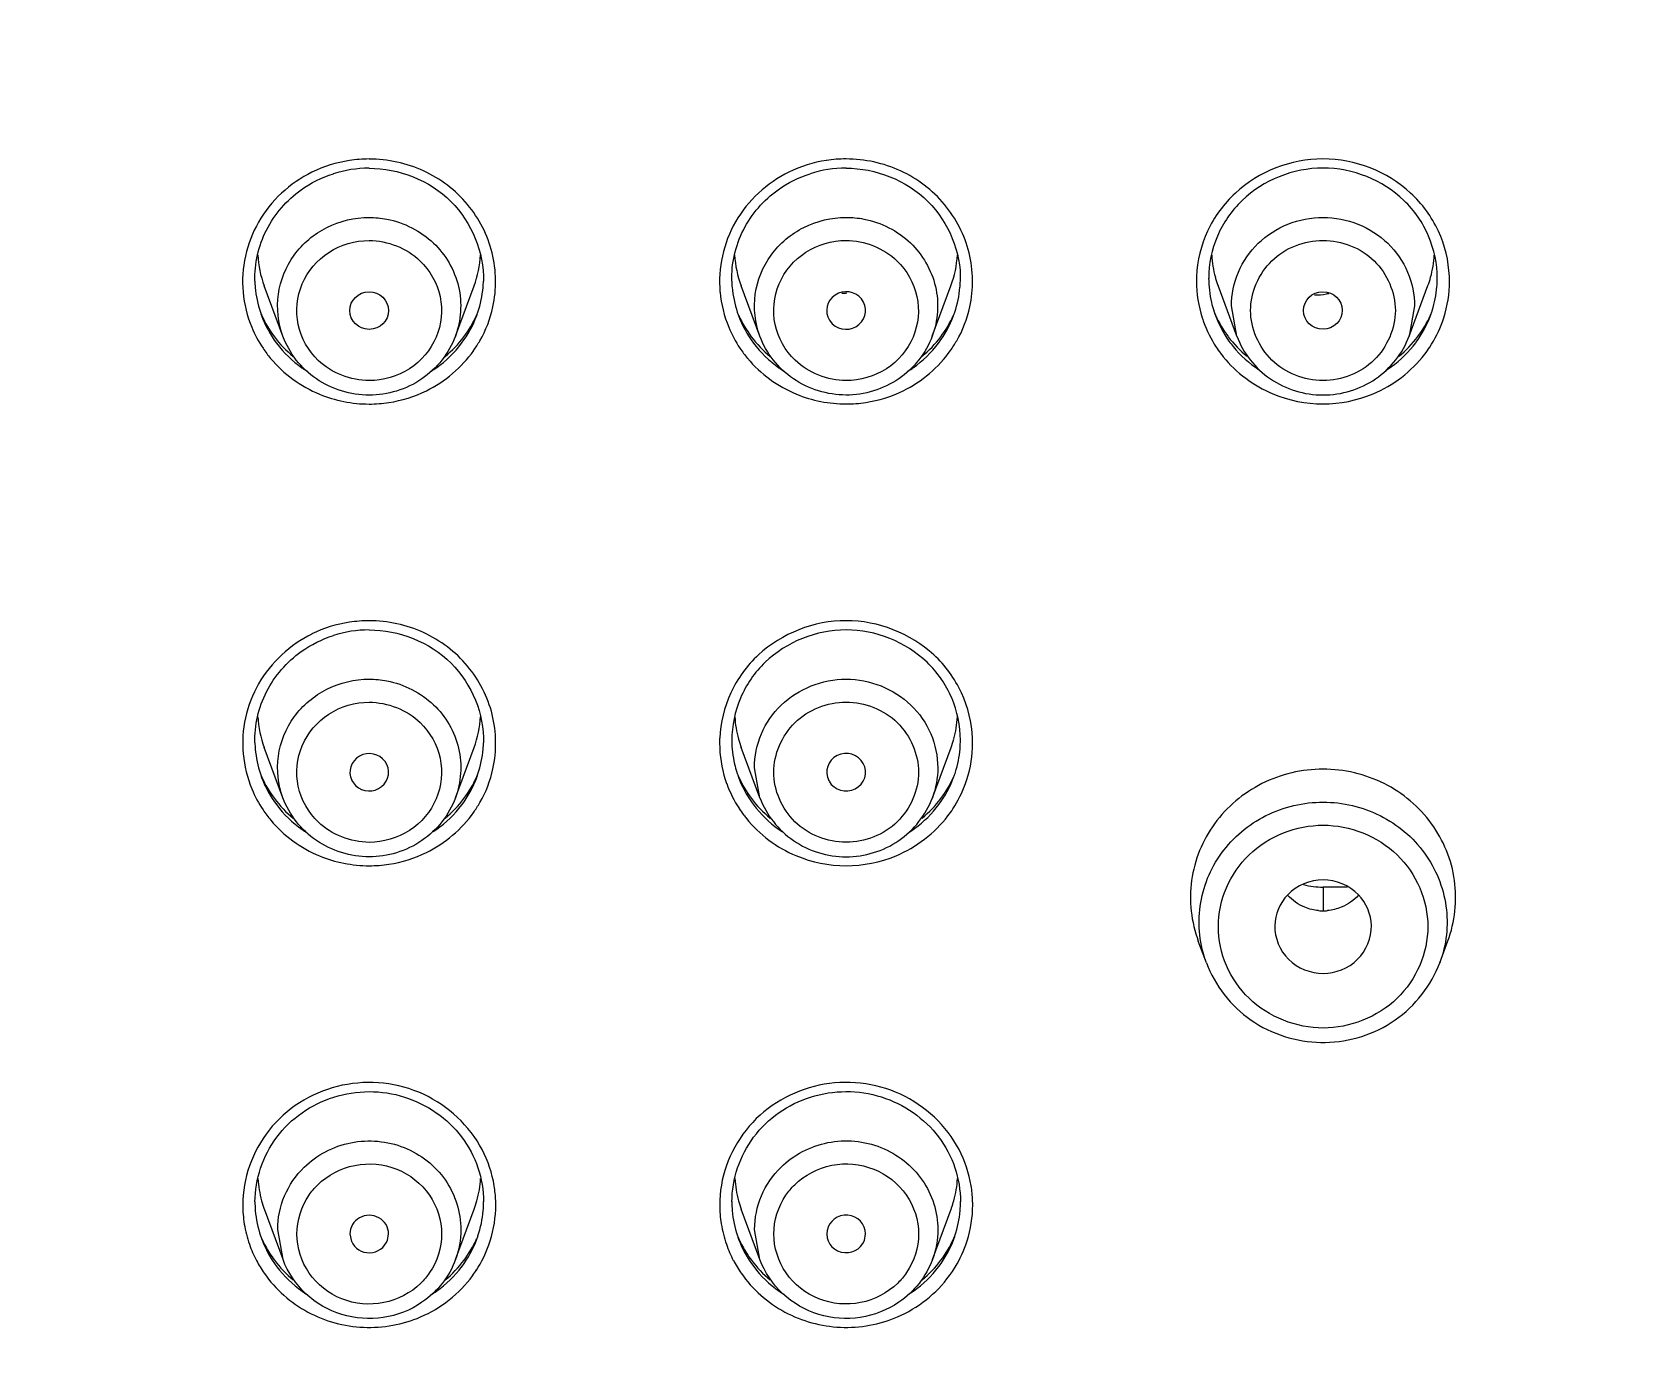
# Model space of a CAD drawing. Extents: x 1777 to 3131, y 3495 to 4487.
# Drawn here: x 2283.35 to 2308.2, y 4098.84 to 4119.38 of the extents above; entities that cross this region are included whole.
import ezdxf

# ---------------------------------------------------------------- set-up
doc = ezdxf.new("R2010")
doc.units = 0
doc.header["$LTSCALE"] = 30
doc.header["$MEASUREMENT"] = 0
for name, color, linetype in [('F3A55-R01_DXF_CONTINUOUS_LINE', 7, 'CONTINUOUS'), ('F3A55-R02_DXF_CONTINUOUS_LINE', 7, 'CONTINUOUS'), ('F3A55-R05_DXF_CONTINUOUS_LINE', 7, 'CONTINUOUS')]:
    doc.layers.add(name, color=color, linetype=linetype)

msp = doc.modelspace()

# ---------------------------------------------------------------- linework, layer by layer
at = {"layer": 'F3A55-R01_DXF_CONTINUOUS_LINE', "color": 9, "linetype": 'Continuous'}
for points, knots in [([(2291.632, 4163.749, 0), (2295.944, 4163.049, 0), (2304.434, 4160.78, 0), (2316.168, 4154.894, 0), (2326.405, 4146.785, 0), (2334.693, 4136.797, 0), (2340.671, 4125.36, 0), (2344.078, 4112.966, 0), (2344.762, 4100.161, 0), (2343.382, 4091.714, 0), (2342.255, 4087.625, 0)], [0, 0, 0, 0, 0.127243, 0.253926, 0.379839, 0.504913, 0.62922, 0.752956, 0.876436, 1, 1, 1, 1]), ([(2343.73, 4100.92, 0), (2343.731, 4107.979, 0), (2341.109, 4122.28, 0), (2329.833, 4140.943, 0), (2312.675, 4154.694, 0), (2298.688, 4159.478, 0), (2291.523, 4160.642, 0)], [0, 0, 0, 0, 0.246653, 0.495135, 0.746378, 1, 1, 1, 1]), ([(2219.682, 4100.723, 0), (2219.681, 4104.615, 0), (2220.475, 4112.433, 0), (2224.002, 4123.683, 0), (2229.73, 4134.05, 0), (2237.432, 4143.13, 0), (2246.816, 4150.577, 0), (2261.054, 4157.948, 0), (2281.172, 4161.836, 0), (2301.291, 4157.954, 0), (2315.533, 4150.591, 0), (2324.917, 4143.144, 0), (2332.626, 4134.07, 0), (2338.356, 4123.704, 0), (2341.887, 4112.455, 0), (2342.683, 4104.638, 0), (2342.683, 4100.746, 0)], [0, 0, 0, 0, 0.061575, 0.123304, 0.185315, 0.247693, 0.310467, 0.373601, 0.500005, 0.626397, 0.689539, 0.752312, 0.814687, 0.876699, 0.938429, 1, 1, 1, 1])]:
    msp.add_open_spline(points, degree=3, knots=knots, dxfattribs=at)
at = {"layer": 'F3A55-R02_DXF_CONTINUOUS_LINE', "color": 7, "linetype": 'Continuous'}
for p, q in [((2305.048, 4114.984, 0), (2305.048, 4114.985, 0)), ((2297.649, 4107.819, 0), (2297.649, 4107.82, 0)), ((2303.758, 4106.115, 0), (2303.38, 4106.115, 0)), ((2301.57, 4104.941, 0), (2301.444, 4105.279, 0)), ((2305.191, 4104.942, 0), (2305.317, 4105.28, 0)), ((2286.912, 4100.654, 0), (2286.912, 4100.653, 0)), ((2290.25, 4100.654, 0), (2290.25, 4100.654, 0)), ((2294.312, 4100.655, 0), (2294.312, 4100.654, 0)), ((2297.65, 4100.655, 0), (2297.65, 4100.655, 0))]:
    msp.add_line(p, q, dxfattribs=at)
at = {"layer": 'F3A55-R02_DXF_CONTINUOUS_LINE', "color": 9, "linetype": 'Continuous'}
msp.add_line((2303.38, 4106.115, 0), (2303.38, 4105.747, 0), dxfattribs=at)
for centre, radius, start, end in [((2288.579, 4115.393, 0), 2.02, 98.7151, 116.0871), ((2288.579, 4115.383, 0), 2.03, 90.0145, 98.682), ((2295.979, 4115.394, 0), 2.02, 98.7151, 116.0871), ((2295.979, 4115.384, 0), 2.03, 90.0145, 98.682), ((2303.235, 4115.514, 0), 1.82, 177.5672, 180.0057), ((2303.522, 4115.514, 0), 1.82, 0.0104, 2.4448), ((2288.478, 4115.516, 0), 1.862, 185.2102, 202.5484), ((2295.878, 4115.517, 0), 1.862, 185.2102, 202.5484), ((2288.668, 4115.522, 0), 1.876, 330.26, 347.5483), ((2296.068, 4115.523, 0), 1.876, 330.26, 347.5483), ((2288.498, 4115.527, 0), 1.885, 202.6166, 213.8624), ((2288.511, 4115.58, 0), 1.709, 200.4537, 216.88), ((2288.647, 4115.58, 0), 1.709, 323.1362, 339.5625), ((2295.898, 4115.528, 0), 1.885, 202.6166, 213.8624), ((2295.911, 4115.581, 0), 1.709, 200.4537, 216.88), ((2296.047, 4115.581, 0), 1.709, 323.1362, 339.5625), ((2303.258, 4115.512, 0), 1.842, 197.7668, 198.7072), ((2303.259, 4115.512, 0), 1.843, 198.7077, 199.8113), ((2303.295, 4115.527, 0), 1.881, 199.8621, 213.2555), ((2303.449, 4115.58, 0), 1.706, 323.4117, 339.5504), ((2303.463, 4115.527, 0), 1.881, 326.7263, 340.1119), ((2303.499, 4115.512, 0), 1.842, 340.1631, 341.2238), ((2303.5, 4115.512, 0), 1.842, 341.2244, 342.2435), ((2288.657, 4115.529, 0), 1.888, 324.839, 330.2324), ((2296.057, 4115.53, 0), 1.888, 324.839, 330.2324), ((2288.512, 4115.536, 0), 1.902, 213.854, 219.8035), ((2295.912, 4115.537, 0), 1.902, 213.854, 219.8035), ((2303.305, 4115.533, 0), 1.893, 213.2509, 216.8081), ((2303.309, 4115.536, 0), 1.898, 216.81, 218.867), ((2303.453, 4115.534, 0), 1.894, 322.6582, 326.7312), ((2288.555, 4115.622, 0), 1.77, 234.8788, 237.9224), ((2288.603, 4115.622, 0), 1.77, 302.0922, 305.1373), ((2295.955, 4115.623, 0), 1.77, 234.8788, 237.9224), ((2296.003, 4115.623, 0), 1.77, 302.0922, 305.1373), ((2303.404, 4115.623, 0), 1.768, 302.3312, 305.9475), ((2288.579, 4115.631, 0), 2.02, 278.7151, 296.0871), ((2295.979, 4115.632, 0), 2.02, 278.7151, 296.0871), ((2288.579, 4115.641, 0), 2.03, 270.0145, 278.682), ((2295.979, 4115.642, 0), 2.03, 270.0145, 278.682), ((2303.379, 4115.635, 0), 2.022, 247.3654, 292.5877), ((2288.58, 4108.229, 0), 2.02, 98.7151, 116.0871), ((2288.58, 4108.218, 0), 2.03, 90.0145, 98.682), ((2295.836, 4108.348, 0), 1.82, 177.5672, 180.0057), ((2296.123, 4108.349, 0), 1.82, 0.0104, 2.4448), ((2288.479, 4108.352, 0), 1.862, 185.2102, 202.5484), ((2288.669, 4108.357, 0), 1.876, 330.26, 347.5483), ((2288.499, 4108.363, 0), 1.885, 202.6166, 213.8624), ((2288.512, 4108.415, 0), 1.709, 200.4537, 216.88), ((2288.648, 4108.415, 0), 1.709, 323.1362, 339.5625), ((2295.859, 4108.347, 0), 1.842, 197.7668, 198.7072), ((2295.86, 4108.347, 0), 1.843, 198.7077, 199.8113), ((2295.896, 4108.362, 0), 1.881, 199.8621, 213.2555), ((2296.05, 4108.415, 0), 1.706, 323.4117, 339.5504), ((2296.064, 4108.362, 0), 1.881, 326.7263, 340.1119), ((2296.1, 4108.347, 0), 1.842, 340.1631, 341.2238), ((2296.101, 4108.347, 0), 1.842, 341.2244, 342.2435), ((2288.658, 4108.364, 0), 1.888, 324.839, 330.2324), ((2288.513, 4108.372, 0), 1.902, 213.854, 219.8035), ((2295.906, 4108.368, 0), 1.893, 213.2509, 216.8081), ((2295.91, 4108.371, 0), 1.898, 216.81, 218.867), ((2296.054, 4108.368, 0), 1.894, 322.6582, 326.7312), ((2288.556, 4108.458, 0), 1.77, 234.8788, 237.9224), ((2288.604, 4108.458, 0), 1.77, 302.0922, 305.1373), ((2296.005, 4108.457, 0), 1.768, 302.3312, 305.9475), ((2288.58, 4108.467, 0), 2.02, 278.7151, 296.0871), ((2295.98, 4108.47, 0), 2.022, 247.3654, 292.5877), ((2288.58, 4108.477, 0), 2.03, 270.0145, 278.682), ((2288.698, 4101.183, 0), 1.846, 2.0953, 9.2557), ((2296.098, 4101.184, 0), 1.846, 2.0953, 9.2557), ((2288.44, 4101.183, 0), 1.822, 177.6268, 180.006), ((2288.463, 4101.184, 0), 1.845, 180.0194, 189.2553), ((2288.686, 4101.186, 0), 1.858, 342.435, 359.9351), ((2288.708, 4101.183, 0), 1.836, 0.009, 2.0923), ((2295.84, 4101.184, 0), 1.822, 177.6268, 180.006), ((2295.863, 4101.185, 0), 1.845, 180.0194, 189.2553), ((2296.086, 4101.187, 0), 1.858, 342.435, 359.9351), ((2296.108, 4101.184, 0), 1.836, 0.009, 2.0923), ((2288.471, 4101.186, 0), 1.853, 189.275, 199.2994), ((2295.871, 4101.187, 0), 1.853, 189.275, 199.2994), ((2288.511, 4101.25, 0), 1.707, 200.4686, 216.8922), ((2288.651, 4101.25, 0), 1.707, 323.1239, 339.5476), ((2288.699, 4101.183, 0), 1.845, 340.3658, 342.4037), ((2295.911, 4101.251, 0), 1.707, 200.4686, 216.8922), ((2296.051, 4101.251, 0), 1.707, 323.1239, 339.5476), ((2296.099, 4101.184, 0), 1.845, 340.3658, 342.4037), ((2288.488, 4101.192, 0), 1.872, 199.3123, 207.6564), ((2288.665, 4101.196, 0), 1.881, 327.0777, 340.3225), ((2295.888, 4101.193, 0), 1.872, 199.3123, 207.6564), ((2296.065, 4101.197, 0), 1.881, 327.0777, 340.3225), ((2288.5, 4101.199, 0), 1.885, 207.6802, 214.8175), ((2288.659, 4101.201, 0), 1.889, 323.8226, 327.0761), ((2295.9, 4101.2, 0), 1.885, 207.6802, 214.8175), ((2296.059, 4101.202, 0), 1.889, 323.8226, 327.0761), ((2288.556, 4101.292, 0), 1.768, 234.8854, 237.9281), ((2288.606, 4101.292, 0), 1.768, 302.0781, 305.1307), ((2295.956, 4101.293, 0), 1.768, 234.8854, 237.9281), ((2296.006, 4101.293, 0), 1.768, 302.0781, 305.1307)]:
    msp.add_arc(centre, radius, start, end, dxfattribs=at)
at = {"layer": 'F3A55-R02_DXF_CONTINUOUS_LINE', "color": 7, "linetype": 'Continuous'}
for centre, radius, start, end in [((2288.58, 4115.426, 0), 1.844, 90.0545, 107.5744), ((2295.98, 4115.427, 0), 1.844, 90.0545, 107.5744), ((2303.277, 4115.567, 0), 1.672, 180.0402, 193.1263), ((2303.499, 4115.566, 0), 1.653, 355.1887, 359.9996), ((2288.45, 4115.56, 0), 1.645, 181.4713, 184.8665), ((2288.477, 4115.563, 0), 1.671, 184.887, 198.4233), ((2288.681, 4115.563, 0), 1.671, 341.5932, 355.1287), ((2288.708, 4115.56, 0), 1.645, 355.1493, 358.537), ((2295.85, 4115.561, 0), 1.645, 181.4713, 184.8665), ((2295.877, 4115.564, 0), 1.671, 184.887, 198.4233), ((2296.081, 4115.564, 0), 1.671, 341.5932, 355.1287), ((2296.108, 4115.561, 0), 1.645, 355.1493, 358.537), ((2303.472, 4115.569, 0), 1.681, 342.4949, 355.1764), ((2303.276, 4115.567, 0), 1.671, 193.1406, 197.5626), ((2303.286, 4115.696, 0), 1.725, 201.5616, 204.2347), ((2303.284, 4115.569, 0), 1.679, 197.5617, 200.3777), ((2303.472, 4115.696, 0), 1.725, 335.7586, 338.45), ((2303.486, 4115.565, 0), 1.667, 339.6413, 342.4729), ((2288.455, 4115.556, 0), 1.648, 198.4463, 200.3758), ((2288.491, 4115.696, 0), 1.731, 202.4826, 204.2406), ((2288.51, 4115.706, 0), 1.752, 204.2668, 216.8864), ((2288.647, 4115.706, 0), 1.752, 323.1297, 335.7493), ((2288.667, 4115.696, 0), 1.731, 335.7755, 337.534), ((2288.703, 4115.556, 0), 1.648, 339.6404, 341.5703), ((2295.855, 4115.557, 0), 1.648, 198.4463, 200.3758), ((2295.891, 4115.697, 0), 1.731, 202.4826, 204.2406), ((2295.91, 4115.707, 0), 1.752, 204.2668, 216.8864), ((2296.047, 4115.707, 0), 1.752, 323.1297, 335.7493), ((2296.067, 4115.697, 0), 1.731, 335.7755, 337.534), ((2296.103, 4115.557, 0), 1.648, 339.6404, 341.5703), ((2303.309, 4115.581, 0), 1.707, 200.4459, 215.553), ((2303.308, 4115.707, 0), 1.75, 204.2646, 216.9006), ((2303.45, 4115.707, 0), 1.75, 323.1155, 335.7289), ((2288.541, 4115.731, 0), 1.792, 216.9604, 230.4715), ((2288.617, 4115.731, 0), 1.792, 309.5446, 323.0558), ((2295.941, 4115.732, 0), 1.792, 216.9604, 230.4715), ((2296.017, 4115.732, 0), 1.792, 309.5446, 323.0558), ((2303.342, 4115.735, 0), 1.794, 216.9688, 230.4679), ((2303.317, 4115.586, 0), 1.717, 215.5496, 219.1158), ((2303.416, 4115.735, 0), 1.794, 309.5552, 323.0474), ((2288.582, 4108.262, 0), 1.844, 90.0545, 107.5744), ((2288.451, 4108.396, 0), 1.645, 181.4713, 184.8665), ((2288.709, 4108.396, 0), 1.645, 355.1493, 358.537), ((2295.878, 4108.401, 0), 1.672, 180.0402, 193.1263), ((2296.1, 4108.401, 0), 1.653, 355.1887, 359.9996), ((2288.478, 4108.399, 0), 1.671, 184.887, 198.4233), ((2288.682, 4108.399, 0), 1.671, 341.5932, 355.1287), ((2296.073, 4108.403, 0), 1.681, 342.4949, 355.1764), ((2288.456, 4108.392, 0), 1.648, 198.4463, 200.3758), ((2288.492, 4108.532, 0), 1.731, 202.4826, 204.2406), ((2288.668, 4108.532, 0), 1.731, 335.7755, 337.534), ((2288.704, 4108.392, 0), 1.648, 339.6404, 341.5703), ((2295.877, 4108.401, 0), 1.671, 193.1406, 197.5626), ((2295.887, 4108.53, 0), 1.725, 201.5616, 204.2347), ((2295.885, 4108.404, 0), 1.679, 197.5617, 200.3777), ((2296.073, 4108.53, 0), 1.725, 335.7586, 338.45), ((2296.087, 4108.4, 0), 1.667, 339.6413, 342.4729), ((2288.511, 4108.542, 0), 1.752, 204.2668, 216.8864), ((2288.648, 4108.542, 0), 1.752, 323.1297, 335.7493), ((2295.91, 4108.415, 0), 1.707, 200.4459, 215.553), ((2295.909, 4108.542, 0), 1.75, 204.2646, 216.9006), ((2296.051, 4108.542, 0), 1.75, 323.1155, 335.7289), ((2288.542, 4108.567, 0), 1.792, 216.9604, 230.4715), ((2288.618, 4108.567, 0), 1.792, 309.5446, 323.0558), ((2295.943, 4108.569, 0), 1.794, 216.9688, 230.4679), ((2295.918, 4108.421, 0), 1.717, 215.5496, 219.1158), ((2296.017, 4108.569, 0), 1.794, 309.5552, 323.0474), ((2303.381, 4107.284, 0), 1.169, 254.9511, 269.9535), ((2303.38, 4106.493, 0), 0.746, 264.636, 269.9947), ((2303.38, 4106.493, 0), 0.746, 270.0217, 275.4087), ((2303.38, 4105.658, 0), 1.954, 269.0361, 270.9804), ((2288.46, 4101.235, 0), 1.653, 180.0169, 184.9002), ((2288.702, 4101.235, 0), 1.653, 355.1159, 359.9993), ((2295.86, 4101.236, 0), 1.653, 180.0169, 184.9002), ((2296.102, 4101.236, 0), 1.653, 355.1159, 359.9993), ((2288.489, 4101.238, 0), 1.682, 184.9142, 198.5118), ((2288.673, 4101.238, 0), 1.682, 341.5044, 355.102), ((2295.889, 4101.239, 0), 1.682, 184.9142, 198.5118), ((2296.073, 4101.239, 0), 1.682, 341.5044, 355.102), ((2288.474, 4101.234, 0), 1.667, 198.5403, 200.3725), ((2288.489, 4101.366, 0), 1.727, 202.5446, 204.2339), ((2288.505, 4101.373, 0), 1.744, 204.2467, 212.5574), ((2288.652, 4101.376, 0), 1.75, 323.1155, 335.7289), ((2288.673, 4101.366, 0), 1.727, 335.7594, 337.4716), ((2288.688, 4101.234, 0), 1.667, 339.6436, 341.4758), ((2295.874, 4101.235, 0), 1.667, 198.5403, 200.3725), ((2295.889, 4101.367, 0), 1.727, 202.5446, 204.2339), ((2295.905, 4101.374, 0), 1.744, 204.2467, 212.5574), ((2296.052, 4101.377, 0), 1.75, 323.1155, 335.7289), ((2296.073, 4101.367, 0), 1.727, 335.7594, 337.4716), ((2296.088, 4101.235, 0), 1.667, 339.6436, 341.4758), ((2288.511, 4101.377, 0), 1.751, 212.5558, 216.9072), ((2295.911, 4101.378, 0), 1.751, 212.5558, 216.9072), ((2288.544, 4101.404, 0), 1.794, 216.9687, 230.461), ((2288.618, 4101.404, 0), 1.794, 309.5483, 323.0474), ((2295.944, 4101.405, 0), 1.794, 216.9687, 230.461), ((2296.018, 4101.405, 0), 1.794, 309.5483, 323.0474)]:
    msp.add_arc(centre, radius, start, end, dxfattribs=at)
at = {"layer": 'F3A55-R02_DXF_CONTINUOUS_LINE', "color": 9, "linetype": 'Continuous'}
for points, knots in [([(2340.26, 4100.555, 0), (2340.26, 4104.294, 0), (2339.495, 4111.803, 0), (2336.102, 4122.608, 0), (2330.597, 4132.564, 0), (2323.194, 4141.284, 0), (2314.18, 4148.434, 0), (2303.903, 4153.743, 0), (2292.762, 4157.01, 0), (2285.032, 4157.745, 0), (2281.173, 4157.744, 0)], [0, 0, 0, 0, 0.123011, 0.246323, 0.370202, 0.494815, 0.620217, 0.746344, 0.873021, 1, 1, 1, 1]), ([(2281.173, 4157.32, 0), (2285.005, 4157.32, 0), (2292.681, 4156.591, 0), (2303.743, 4153.347, 0), (2313.947, 4148.075, 0), (2322.897, 4140.975, 0), (2330.248, 4132.318, 0), (2335.714, 4122.432, 0), (2339.083, 4111.703, 0), (2339.843, 4104.247, 0), (2339.843, 4100.535, 0)], [0, 0, 0, 0, 0.126979, 0.253656, 0.379783, 0.505185, 0.629798, 0.753677, 0.876989, 1, 1, 1, 1]), ([(2290.42, 4151.979, 0), (2295.73, 4151.073, 0), (2306.107, 4147.681, 0), (2319.377, 4138.284, 0), (2329.144, 4125.446, 0), (2332.705, 4115.306, 0), (2333.646, 4110.142, 0)], [0, 0, 0, 0, 0.253201, 0.504427, 0.75322, 1, 1, 1, 1]), ([(2290.499, 4115.117, 0), (2290.559, 4115.39, 0), (2290.552, 4115.975, 0), (2290.151, 4116.753, 0), (2289.449, 4117.287, 0), (2288.867, 4117.412, 0), (2288.579, 4117.412, 0)], [0, 0, 0, 0, 0.246406, 0.494418, 0.745837, 1, 1, 1, 1]), ([(2297.899, 4115.118, 0), (2297.959, 4115.391, 0), (2297.952, 4115.976, 0), (2297.551, 4116.754, 0), (2296.849, 4117.288, 0), (2296.267, 4117.413, 0), (2295.979, 4117.413, 0)], [0, 0, 0, 0, 0.246406, 0.494418, 0.745837, 1, 1, 1, 1]), ([(2305.34, 4115.591, 0), (2305.33, 4115.833, 0), (2305.211, 4116.318, 0), (2304.627, 4117.12, 0), (2303.379, 4117.611, 0), (2302.131, 4117.119, 0), (2301.547, 4116.318, 0), (2301.428, 4115.832, 0), (2301.417, 4115.591, 0)], [0, 0, 0, 0, 0.124282, 0.249623, 0.499989, 0.750359, 0.875711, 1, 1, 1, 1]), ([(2287.691, 4117.207, 0), (2287.352, 4117.04, 0), (2286.761, 4116.502, 0), (2286.59, 4115.717, 0), (2286.623, 4115.347, 0)], [0, 0, 0, 0, 0.503911, 1, 1, 1, 1]), ([(2295.091, 4117.208, 0), (2294.752, 4117.041, 0), (2294.161, 4116.503, 0), (2293.99, 4115.718, 0), (2294.023, 4115.348, 0)], [0, 0, 0, 0, 0.503911, 1, 1, 1, 1]), ([(2290.5, 4107.953, 0), (2290.56, 4108.226, 0), (2290.553, 4108.811, 0), (2290.152, 4109.589, 0), (2289.45, 4110.123, 0), (2288.868, 4110.248, 0), (2288.58, 4110.248, 0)], [0, 0, 0, 0, 0.246406, 0.494418, 0.745837, 1, 1, 1, 1]), ([(2297.941, 4108.426, 0), (2297.931, 4108.667, 0), (2297.812, 4109.153, 0), (2297.228, 4109.954, 0), (2295.98, 4110.446, 0), (2294.732, 4109.954, 0), (2294.148, 4109.153, 0), (2294.029, 4108.667, 0), (2294.019, 4108.426, 0)], [0, 0, 0, 0, 0.124282, 0.249623, 0.499989, 0.750359, 0.875711, 1, 1, 1, 1]), ([(2287.692, 4110.042, 0), (2287.353, 4109.876, 0), (2286.762, 4109.337, 0), (2286.591, 4108.553, 0), (2286.624, 4108.183, 0)], [0, 0, 0, 0, 0.503911, 1, 1, 1, 1]), ([(2301.57, 4104.941, 0), (2301.467, 4105.217, 0), (2301.398, 4105.833, 0), (2301.749, 4106.69, 0), (2302.463, 4107.291, 0), (2303.076, 4107.434, 0), (2303.38, 4107.434, 0)], [0, 0, 0, 0, 0.246718, 0.494441, 0.745679, 1, 1, 1, 1]), ([(2303.38, 4107.434, 0), (2303.684, 4107.434, 0), (2304.297, 4107.291, 0), (2305.011, 4106.69, 0), (2305.362, 4105.833, 0), (2305.294, 4105.218, 0), (2305.191, 4104.942, 0)], [0, 0, 0, 0, 0.254321, 0.505559, 0.753282, 1, 1, 1, 1]), ([(2303.381, 4103.929, 0), (2302.968, 4103.929, 0), (2302.115, 4104.257, 0), (2301.578, 4105.502, 0), (2302.115, 4106.748, 0), (2302.967, 4107.076, 0), (2303.38, 4107.076, 0)], [0, 0, 0, 0, 0.252862, 0.49999, 0.747123, 1, 1, 1, 1]), ([(2303.38, 4107.076, 0), (2303.793, 4107.076, 0), (2304.646, 4106.749, 0), (2305.183, 4105.503, 0), (2304.646, 4104.257, 0), (2303.793, 4103.929, 0), (2303.381, 4103.929, 0)], [0, 0, 0, 0, 0.252862, 0.49999, 0.747123, 1, 1, 1, 1]), ([(2290.332, 4102.043, 0), (2290.138, 4102.412, 0), (2289.473, 4103.035, 0), (2288.138, 4103.176, 0), (2286.974, 4102.511, 0), (2286.636, 4101.67, 0), (2286.619, 4101.259, 0)], [0, 0, 0, 0, 0.249381, 0.502551, 0.753689, 1, 1, 1, 1]), ([(2297.732, 4102.044, 0), (2297.538, 4102.413, 0), (2296.873, 4103.036, 0), (2295.538, 4103.177, 0), (2294.374, 4102.512, 0), (2294.036, 4101.671, 0), (2294.019, 4101.26, 0)], [0, 0, 0, 0, 0.249381, 0.502551, 0.753689, 1, 1, 1, 1]), ([(2340.26, 4100.555, 0), (2340.261, 4096.929, 0), (2339.544, 4089.648, 0), (2336.354, 4079.143, 0), (2331.167, 4069.413, 0), (2324.175, 4060.814, 0), (2315.631, 4053.655, 0), (2305.846, 4048.193, 0), (2295.178, 4044.621, 0), (2287.725, 4043.586, 0), (2283.987, 4043.414, 0)], [0, 0, 0, 0, 0.123071, 0.246424, 0.370316, 0.49491, 0.620269, 0.746349, 0.872998, 1, 1, 1, 1]), ([(2339.843, 4100.535, 0), (2339.844, 4096.939, 0), (2339.133, 4089.717, 0), (2335.973, 4079.299, 0), (2330.836, 4069.646, 0), (2323.908, 4061.113, 0), (2315.443, 4054.005, 0), (2305.746, 4048.576, 0), (2295.171, 4045.019, 0), (2287.782, 4043.98, 0), (2284.075, 4043.803, 0)], [0, 0, 0, 0, 0.123073, 0.246428, 0.370321, 0.494914, 0.620272, 0.74635, 0.872998, 1, 1, 1, 1]), ([(2287.63, 4099.521, 0), (2287.893, 4099.38, 0), (2288.491, 4099.216, 0), (2289.101, 4099.328, 0), (2289.376, 4099.445, 0)], [0, 0, 0, 0, 0.499695, 1, 1, 1, 1]), ([(2295.03, 4099.522, 0), (2295.293, 4099.381, 0), (2295.891, 4099.217, 0), (2296.501, 4099.329, 0), (2296.776, 4099.447, 0)], [0, 0, 0, 0, 0.499695, 1, 1, 1, 1])]:
    msp.add_open_spline(points, degree=3, knots=knots, dxfattribs=at)
at = {"layer": 'F3A55-R02_DXF_CONTINUOUS_LINE', "color": 7, "linetype": 'Continuous'}
for points in [[(2287.524, 4116.934, 0), (2287.676, 4117.043, 0), (2287.846, 4117.128, 0), (2288.024, 4117.184, 0)], [(2294.924, 4116.935, 0), (2295.076, 4117.044, 0), (2295.246, 4117.129, 0), (2295.424, 4117.185, 0)], [(2287.525, 4109.77, 0), (2287.677, 4109.878, 0), (2287.847, 4109.963, 0), (2288.025, 4110.02, 0)], [(2303.38, 4106.229, 0), (2303.182, 4106.229, 0), (2302.97, 4106.141, 0), (2302.832, 4105.998, 0)], [(2303.929, 4105.998, 0), (2303.791, 4106.141, 0), (2303.579, 4106.229, 0), (2303.38, 4106.229, 0)], [(2302.832, 4105.998, 0), (2302.712, 4105.873, 0), (2302.634, 4105.691, 0), (2302.631, 4105.517, 0)], [(2303.099, 4105.802, 0), (2302.998, 4105.843, 0), (2302.903, 4105.909, 0), (2302.83, 4105.99, 0)], [(2303.932, 4105.991, 0), (2303.859, 4105.909, 0), (2303.764, 4105.844, 0), (2303.663, 4105.802, 0)], [(2304.13, 4105.518, 0), (2304.127, 4105.691, 0), (2304.049, 4105.873, 0), (2303.929, 4105.998, 0)], [(2303.311, 4105.751, 0), (2303.239, 4105.757, 0), (2303.167, 4105.775, 0), (2303.099, 4105.802, 0)], [(2303.663, 4105.802, 0), (2303.595, 4105.775, 0), (2303.523, 4105.758, 0), (2303.45, 4105.751, 0)], [(2290.014, 4102.238, 0), (2290.123, 4102.094, 0), (2290.209, 4101.931, 0), (2290.267, 4101.761, 0)], [(2297.414, 4102.239, 0), (2297.523, 4102.096, 0), (2297.609, 4101.932, 0), (2297.667, 4101.762, 0)], [(2290.267, 4101.761, 0), (2290.324, 4101.591, 0), (2290.354, 4101.41, 0), (2290.354, 4101.231, 0)], [(2297.667, 4101.762, 0), (2297.724, 4101.592, 0), (2297.754, 4101.411, 0), (2297.754, 4101.232, 0)]]:
    msp.add_open_spline(points, degree=3, dxfattribs=at)
for points, knots in [([(2288.579, 4117.27, 0), (2289.036, 4117.27, 0), (2289.98, 4116.908, 0), (2290.363, 4115.962, 0), (2290.352, 4115.518, 0)], [0, 0, 0, 0, 0.507035, 1, 1, 1, 1]), ([(2295.979, 4117.271, 0), (2296.436, 4117.271, 0), (2297.38, 4116.909, 0), (2297.763, 4115.963, 0), (2297.752, 4115.519, 0)], [0, 0, 0, 0, 0.507035, 1, 1, 1, 1]), ([(2305.152, 4115.562, 0), (2305.152, 4115.784, 0), (2305.058, 4116.237, 0), (2304.536, 4116.992, 0), (2303.379, 4117.459, 0), (2302.222, 4116.991, 0), (2301.7, 4116.236, 0), (2301.606, 4115.784, 0), (2301.606, 4115.561, 0)], [0, 0, 0, 0, 0.123856, 0.249059, 0.499999, 0.75094, 0.876144, 1, 1, 1, 1]), ([(2286.806, 4115.518, 0), (2286.799, 4115.788, 0), (2286.925, 4116.346, 0), (2287.301, 4116.775, 0), (2287.524, 4116.934, 0)], [0, 0, 0, 0, 0.496276, 1, 1, 1, 1]), ([(2294.206, 4115.519, 0), (2294.199, 4115.789, 0), (2294.325, 4116.347, 0), (2294.701, 4116.776, 0), (2294.924, 4116.935, 0)], [0, 0, 0, 0, 0.496276, 1, 1, 1, 1]), ([(2288.58, 4110.106, 0), (2289.037, 4110.106, 0), (2289.981, 4109.744, 0), (2290.364, 4108.798, 0), (2290.353, 4108.354, 0)], [0, 0, 0, 0, 0.507035, 1, 1, 1, 1]), ([(2297.753, 4108.396, 0), (2297.753, 4108.619, 0), (2297.659, 4109.071, 0), (2297.137, 4109.826, 0), (2295.98, 4110.294, 0), (2294.823, 4109.826, 0), (2294.301, 4109.071, 0), (2294.207, 4108.618, 0), (2294.207, 4108.396, 0)], [0, 0, 0, 0, 0.123856, 0.249059, 0.499999, 0.75094, 0.876144, 1, 1, 1, 1]), ([(2286.807, 4108.353, 0), (2286.8, 4108.624, 0), (2286.926, 4109.182, 0), (2287.302, 4109.61, 0), (2287.525, 4109.77, 0)], [0, 0, 0, 0, 0.496276, 1, 1, 1, 1]), ([(2303.38, 4107.945, 0), (2303.055, 4107.945, 0), (2302.399, 4107.793, 0), (2301.636, 4107.149, 0), (2301.261, 4106.233, 0), (2301.334, 4105.575, 0), (2301.444, 4105.279, 0)], [0, 0, 0, 0, 0.254342, 0.505567, 0.753282, 1, 1, 1, 1]), ([(2305.317, 4105.28, 0), (2305.426, 4105.575, 0), (2305.5, 4106.234, 0), (2305.124, 4107.15, 0), (2304.361, 4107.793, 0), (2303.705, 4107.945, 0), (2303.38, 4107.945, 0)], [0, 0, 0, 0, 0.246711, 0.494418, 0.745653, 1, 1, 1, 1]), ([(2302.631, 4105.517, 0), (2302.627, 4105.329, 0), (2302.789, 4104.93, 0), (2303.188, 4104.777, 0), (2303.38, 4104.777, 0)], [0, 0, 0, 0, 0.494186, 1, 1, 1, 1]), ([(2303.38, 4104.777, 0), (2303.573, 4104.777, 0), (2303.972, 4104.93, 0), (2304.134, 4105.329, 0), (2304.13, 4105.518, 0)], [0, 0, 0, 0, 0.505795, 1, 1, 1, 1]), ([(2301.57, 4104.941, 0), (2301.701, 4104.589, 0), (2302.198, 4103.95, 0), (2302.968, 4103.711, 0), (2303.348, 4103.705, 0)], [0, 0, 0, 0, 0.496873, 1, 1, 1, 1]), ([(2303.414, 4103.705, 0), (2303.794, 4103.711, 0), (2304.563, 4103.951, 0), (2305.06, 4104.59, 0), (2305.191, 4104.942, 0)], [0, 0, 0, 0, 0.503128, 1, 1, 1, 1]), ([(2286.808, 4101.231, 0), (2286.808, 4101.583, 0), (2287.055, 4102.316, 0), (2288.001, 4102.967, 0), (2289.154, 4102.972, 0), (2289.797, 4102.526, 0), (2290.014, 4102.238, 0)], [0, 0, 0, 0, 0.245001, 0.49554, 0.749435, 1, 1, 1, 1]), ([(2294.208, 4101.232, 0), (2294.208, 4101.584, 0), (2294.455, 4102.317, 0), (2295.401, 4102.968, 0), (2296.554, 4102.973, 0), (2297.197, 4102.527, 0), (2297.414, 4102.239, 0)], [0, 0, 0, 0, 0.245001, 0.49554, 0.749435, 1, 1, 1, 1]), ([(2283.641, 4042.73, 0), (2287.455, 4042.882, 0), (2295.063, 4043.893, 0), (2305.964, 4047.48, 0), (2315.97, 4053.009, 0), (2324.712, 4060.282, 0), (2331.871, 4069.035, 0), (2337.183, 4078.953, 0), (2340.451, 4089.668, 0), (2341.186, 4097.097, 0), (2341.185, 4100.798, 0)], [0, 0, 0, 0, 0.126971, 0.253597, 0.379663, 0.505021, 0.629623, 0.75353, 0.876905, 1, 1, 1, 1])]:
    msp.add_open_spline(points, degree=3, knots=knots, dxfattribs=at)
at = {"layer": 'F3A55-R02_DXF_CONTINUOUS_LINE', "color": 9, "linetype": 'Continuous'}
for points in [[(2301.416, 4115.514, 0), (2301.416, 4115.323, 0), (2301.446, 4115.131, 0), (2301.504, 4114.95, 0)], [(2305.254, 4114.95, 0), (2305.312, 4115.131, 0), (2305.342, 4115.324, 0), (2305.342, 4115.514, 0)], [(2287.144, 4114.554, 0), (2287.253, 4114.408, 0), (2287.388, 4114.279, 0), (2287.537, 4114.174, 0)], [(2289.622, 4114.174, 0), (2289.771, 4114.279, 0), (2289.905, 4114.409, 0), (2290.014, 4114.554, 0)], [(2294.544, 4114.555, 0), (2294.653, 4114.409, 0), (2294.788, 4114.28, 0), (2294.937, 4114.175, 0)], [(2297.022, 4114.175, 0), (2297.171, 4114.28, 0), (2297.305, 4114.41, 0), (2297.414, 4114.555, 0)], [(2304.442, 4114.191, 0), (2304.585, 4114.295, 0), (2304.714, 4114.422, 0), (2304.819, 4114.563, 0)], [(2287.051, 4114.318, 0), (2287.251, 4114.078, 0), (2287.519, 4113.884, 0), (2287.808, 4113.764, 0)], [(2289.467, 4113.817, 0), (2289.755, 4113.958, 0), (2290.016, 4114.179, 0), (2290.201, 4114.441, 0)], [(2294.451, 4114.32, 0), (2294.651, 4114.079, 0), (2294.919, 4113.885, 0), (2295.208, 4113.765, 0)], [(2296.867, 4113.818, 0), (2297.155, 4113.96, 0), (2297.416, 4114.18, 0), (2297.601, 4114.442, 0)], [(2301.831, 4114.345, 0), (2302.032, 4114.096, 0), (2302.305, 4113.893, 0), (2302.601, 4113.769, 0)], [(2301.985, 4114.503, 0), (2302.098, 4114.364, 0), (2302.235, 4114.241, 0), (2302.385, 4114.143, 0)], [(2304.156, 4113.768, 0), (2304.467, 4113.898, 0), (2304.754, 4114.117, 0), (2304.958, 4114.385, 0)], [(2287.808, 4113.764, 0), (2288.05, 4113.664, 0), (2288.317, 4113.611, 0), (2288.579, 4113.611, 0)], [(2295.208, 4113.765, 0), (2295.45, 4113.665, 0), (2295.717, 4113.612, 0), (2295.979, 4113.612, 0)], [(2294.017, 4108.348, 0), (2294.017, 4108.158, 0), (2294.047, 4107.966, 0), (2294.105, 4107.785, 0)], [(2297.855, 4107.785, 0), (2297.913, 4107.966, 0), (2297.943, 4108.159, 0), (2297.943, 4108.349, 0)], [(2287.145, 4107.39, 0), (2287.254, 4107.244, 0), (2287.389, 4107.115, 0), (2287.538, 4107.01, 0)], [(2289.623, 4107.01, 0), (2289.772, 4107.115, 0), (2289.906, 4107.244, 0), (2290.015, 4107.39, 0)], [(2294.586, 4107.338, 0), (2294.699, 4107.199, 0), (2294.836, 4107.076, 0), (2294.986, 4106.978, 0)], [(2297.043, 4107.026, 0), (2297.186, 4107.129, 0), (2297.315, 4107.256, 0), (2297.42, 4107.398, 0)], [(2287.052, 4107.154, 0), (2287.252, 4106.914, 0), (2287.52, 4106.719, 0), (2287.809, 4106.6, 0)], [(2289.468, 4106.653, 0), (2289.756, 4106.794, 0), (2290.017, 4107.014, 0), (2290.202, 4107.277, 0)], [(2294.432, 4107.18, 0), (2294.633, 4106.93, 0), (2294.906, 4106.727, 0), (2295.202, 4106.604, 0)], [(2296.757, 4106.603, 0), (2297.068, 4106.733, 0), (2297.355, 4106.951, 0), (2297.559, 4107.22, 0)], [(2287.809, 4106.6, 0), (2288.051, 4106.5, 0), (2288.318, 4106.447, 0), (2288.58, 4106.447, 0)], [(2290.52, 4101.48, 0), (2290.488, 4101.675, 0), (2290.424, 4101.868, 0), (2290.332, 4102.043, 0)], [(2297.92, 4101.481, 0), (2297.888, 4101.676, 0), (2297.824, 4101.869, 0), (2297.732, 4102.044, 0)], [(2287.146, 4100.225, 0), (2287.255, 4100.08, 0), (2287.39, 4099.95, 0), (2287.539, 4099.846, 0)], [(2289.624, 4099.846, 0), (2289.773, 4099.951, 0), (2289.907, 4100.08, 0), (2290.016, 4100.226, 0)], [(2294.546, 4100.226, 0), (2294.655, 4100.081, 0), (2294.79, 4099.951, 0), (2294.939, 4099.847, 0)], [(2297.024, 4099.847, 0), (2297.173, 4099.952, 0), (2297.307, 4100.081, 0), (2297.416, 4100.227, 0)], [(2286.952, 4100.123, 0), (2287.125, 4099.875, 0), (2287.364, 4099.663, 0), (2287.63, 4099.521, 0)], [(2289.376, 4099.445, 0), (2289.692, 4099.581, 0), (2289.981, 4099.808, 0), (2290.184, 4100.086, 0)], [(2294.352, 4100.124, 0), (2294.525, 4099.876, 0), (2294.764, 4099.664, 0), (2295.03, 4099.522, 0)], [(2296.776, 4099.447, 0), (2297.092, 4099.582, 0), (2297.381, 4099.809, 0), (2297.584, 4100.087, 0)]]:
    msp.add_open_spline(points, degree=3, dxfattribs=at)
at = {"layer": 'F3A55-R05_DXF_CONTINUOUS_LINE', "color": 7, "linetype": 'Continuous'}
for p, q in [((2287.241, 4114.664, 0), (2286.951, 4115.446, 0)), ((2289.917, 4114.664, 0), (2290.207, 4115.446, 0)), ((2294.641, 4114.665, 0), (2294.351, 4115.447, 0)), ((2297.317, 4114.665, 0), (2297.607, 4115.447, 0)), ((2302.041, 4114.666, 0), (2301.751, 4115.448, 0)), ((2304.717, 4114.666, 0), (2305.007, 4115.448, 0)), ((2295.721, 4114.912, 0), (2295.766, 4114.856, 0)), ((2287.242, 4107.5, 0), (2286.952, 4108.282, 0)), ((2289.918, 4107.5, 0), (2290.208, 4108.282, 0)), ((2294.642, 4107.501, 0), (2294.352, 4108.283, 0)), ((2297.318, 4107.501, 0), (2297.608, 4108.283, 0)), ((2288.308, 4107.773, 0), (2288.367, 4107.691, 0)), ((2295.716, 4107.758, 0), (2295.711, 4107.767, 0)), ((2287.243, 4100.335, 0), (2286.953, 4101.117, 0)), ((2289.919, 4100.336, 0), (2290.209, 4101.118, 0)), ((2294.643, 4100.336, 0), (2294.353, 4101.118, 0)), ((2297.319, 4100.337, 0), (2297.609, 4101.119, 0)), ((2288.281, 4100.733, 0), (2288.305, 4100.619, 0)), ((2288.863, 4100.634, 0), (2288.881, 4100.733, 0)), ((2296.263, 4100.634, 0), (2296.281, 4100.734, 0))]:
    msp.add_line(p, q, dxfattribs=at)
at = {"layer": 'F3A55-R05_DXF_CONTINUOUS_LINE', "color": 9, "linetype": 'Continuous'}
for p, q in [((2302.041, 4114.666, 0), (2301.958, 4115.132, 0)), ((2304.801, 4115.132, 0), (2304.717, 4114.666, 0)), ((2294.642, 4107.501, 0), (2294.559, 4107.966, 0)), ((2287.243, 4100.335, 0), (2287.16, 4100.801, 0)), ((2294.643, 4100.336, 0), (2294.56, 4100.802, 0))]:
    msp.add_line(p, q, dxfattribs=at)
at = {"layer": 'F3A55-R05_DXF_CONTINUOUS_LINE', "color": 7, "linetype": 'Continuous'}
for centre, radius, start, end in [((2288.487, 4116.015, 0), 1.639, 183.1893, 200.3406), ((2288.67, 4116.015, 0), 1.639, 339.6761, 356.8038), ((2295.887, 4116.016, 0), 1.639, 183.1893, 200.3406), ((2296.07, 4116.016, 0), 1.639, 339.6761, 356.8038), ((2303.288, 4116.017, 0), 1.639, 183.3202, 195.5358), ((2303.47, 4116.017, 0), 1.639, 344.4804, 356.6981), ((2303.277, 4116.014, 0), 1.628, 195.5417, 200.3679), ((2303.481, 4116.014, 0), 1.628, 339.6486, 344.475), ((2295.906, 4116.142, 0), 0.811, 270.3889, 275.8704), ((2303.27, 4116.15, 0), 0.846, 268.4351, 281.0604), ((2303.272, 4116.136, 0), 0.831, 281.1076, 283.6112), ((2288.488, 4108.851, 0), 1.639, 183.1893, 200.3406), ((2288.671, 4108.851, 0), 1.639, 339.6761, 356.8038), ((2295.889, 4108.852, 0), 1.639, 183.3202, 195.5358), ((2296.071, 4108.852, 0), 1.639, 344.4804, 356.6981), ((2295.878, 4108.849, 0), 1.628, 195.5417, 200.3679), ((2296.082, 4108.849, 0), 1.628, 339.6486, 344.475), ((2288.49, 4101.687, 0), 1.639, 183.3182, 195.5358), ((2288.672, 4101.687, 0), 1.639, 344.4804, 356.6962), ((2295.89, 4101.688, 0), 1.639, 183.3182, 195.5358), ((2296.072, 4101.688, 0), 1.639, 344.4804, 356.6962), ((2288.479, 4101.684, 0), 1.628, 195.5417, 200.3679), ((2288.683, 4101.684, 0), 1.628, 339.6486, 344.475), ((2295.879, 4101.685, 0), 1.628, 195.5417, 200.3679), ((2296.084, 4101.685, 0), 1.627, 339.6451, 340.3825), ((2296.083, 4101.685, 0), 1.627, 340.3861, 344.4759)]:
    msp.add_arc(centre, radius, start, end, dxfattribs=at)
for centre, major_axis, ratio in [((2288.579, 4115.061, 0), (0.301, 0.001), 0.968238), ((2303.378, 4115.063, 0), (0.301, 0.002), 0.967979)]:
    msp.add_ellipse(centre, major_axis=major_axis, ratio=ratio, dxfattribs=at)
for centre, major_axis, ratio, start_param, end_param in [((2295.979, 4115.062, 0), (0.301, 0.001), 0.968141, -2.360295, 3.678385), ((2288.58, 4107.897, 0), (0.3, 0), 0.968142, -2.357217, 3.57957), ((2295.98, 4107.898, 0), (0.301, 0.001), 0.968045, -2.643232, 3.603198), ((2288.581, 4100.733, 0), (0.3, 0), 0.968119, 0, 3.141593), ((2295.98, 4100.734, 0), (0.301, 0), 0.967935, 0, 5.933005), ((2288.581, 4100.733, 0), (0.3, 0), 0.968119, -2.74127, -0.34676)]:
    msp.add_ellipse(centre, major_axis=major_axis, ratio=ratio, start_param=start_param, end_param=end_param, dxfattribs=at)
at = {"layer": 'F3A55-R05_DXF_CONTINUOUS_LINE', "color": 9, "linetype": 'Continuous'}
for points, knots in [([(2287.241, 4114.664, 0), (2287.166, 4114.868, 0), (2287.115, 4115.323, 0), (2287.374, 4115.956, 0), (2287.901, 4116.4, 0), (2288.354, 4116.506, 0), (2288.579, 4116.506, 0)], [0, 0, 0, 0, 0.246696, 0.494426, 0.745662, 1, 1, 1, 1]), ([(2288.579, 4116.506, 0), (2288.671, 4116.506, 0), (2289.034, 4116.473, 0), (2289.382, 4116.296, 0), (2289.578, 4116.109, 0)], [0, 0, 0, 0, 0.253569, 1, 1, 1, 1]), ([(2294.641, 4114.665, 0), (2294.566, 4114.869, 0), (2294.515, 4115.324, 0), (2294.774, 4115.957, 0), (2295.301, 4116.401, 0), (2295.754, 4116.507, 0), (2295.979, 4116.507, 0)], [0, 0, 0, 0, 0.246696, 0.494426, 0.745662, 1, 1, 1, 1]), ([(2295.979, 4116.507, 0), (2296.071, 4116.507, 0), (2296.434, 4116.474, 0), (2296.782, 4116.297, 0), (2296.978, 4116.11, 0)], [0, 0, 0, 0, 0.253569, 1, 1, 1, 1]), ([(2301.958, 4115.132, 0), (2301.958, 4115.311, 0), (2302.033, 4115.675, 0), (2302.451, 4116.282, 0), (2303.379, 4116.658, 0), (2304.306, 4116.282, 0), (2304.725, 4115.675, 0), (2304.801, 4115.311, 0), (2304.801, 4115.132, 0)], [0, 0, 0, 0, 0.124294, 0.249671, 0.500002, 0.750336, 0.875712, 1, 1, 1, 1]), ([(2287.79, 4114.288, 0), (2287.637, 4114.435, 0), (2287.412, 4114.829, 0), (2287.48, 4115.503, 0), (2287.92, 4116.021, 0), (2288.362, 4116.148, 0), (2288.579, 4116.148, 0)], [0, 0, 0, 0, 0.248729, 0.495606, 0.74569, 1, 1, 1, 1]), ([(2289.578, 4116.109, 0), (2289.765, 4115.93, 0), (2290.044, 4115.455, 0), (2290.006, 4114.905, 0), (2289.917, 4114.664, 0)], [0, 0, 0, 0, 0.501967, 1, 1, 1, 1]), ([(2295.19, 4114.289, 0), (2295.037, 4114.436, 0), (2294.812, 4114.83, 0), (2294.88, 4115.504, 0), (2295.32, 4116.022, 0), (2295.762, 4116.149, 0), (2295.979, 4116.149, 0)], [0, 0, 0, 0, 0.248729, 0.495606, 0.74569, 1, 1, 1, 1]), ([(2296.978, 4116.11, 0), (2297.165, 4115.931, 0), (2297.444, 4115.456, 0), (2297.406, 4114.906, 0), (2297.317, 4114.665, 0)], [0, 0, 0, 0, 0.501967, 1, 1, 1, 1]), ([(2302.256, 4115.063, 0), (2302.256, 4115.342, 0), (2302.508, 4115.927, 0), (2303.379, 4116.263, 0), (2304.25, 4115.927, 0), (2304.502, 4115.342, 0), (2304.502, 4115.063, 0)], [0, 0, 0, 0, 0.247137, 0.499987, 0.752844, 1, 1, 1, 1]), ([(2289.368, 4115.834, 0), (2289.521, 4115.688, 0), (2289.746, 4115.293, 0), (2289.678, 4114.619, 0), (2289.238, 4114.101, 0), (2288.796, 4113.974, 0), (2288.579, 4113.974, 0)], [0, 0, 0, 0, 0.248729, 0.495606, 0.74569, 1, 1, 1, 1]), ([(2296.768, 4115.835, 0), (2296.921, 4115.689, 0), (2297.146, 4115.294, 0), (2297.078, 4114.62, 0), (2296.638, 4114.102, 0), (2296.196, 4113.975, 0), (2295.979, 4113.975, 0)], [0, 0, 0, 0, 0.248729, 0.495606, 0.74569, 1, 1, 1, 1]), ([(2304.502, 4115.063, 0), (2304.502, 4114.785, 0), (2304.25, 4114.2, 0), (2303.379, 4113.863, 0), (2302.509, 4114.199, 0), (2302.256, 4114.784, 0), (2302.256, 4115.063, 0)], [0, 0, 0, 0, 0.247137, 0.499987, 0.752844, 1, 1, 1, 1]), ([(2287.242, 4107.5, 0), (2287.167, 4107.704, 0), (2287.116, 4108.158, 0), (2287.375, 4108.792, 0), (2287.902, 4109.236, 0), (2288.355, 4109.342, 0), (2288.58, 4109.342, 0)], [0, 0, 0, 0, 0.246696, 0.494426, 0.745662, 1, 1, 1, 1]), ([(2288.58, 4109.342, 0), (2288.672, 4109.342, 0), (2289.035, 4109.308, 0), (2289.383, 4109.132, 0), (2289.579, 4108.945, 0)], [0, 0, 0, 0, 0.253569, 1, 1, 1, 1]), ([(2294.559, 4107.966, 0), (2294.559, 4108.145, 0), (2294.634, 4108.51, 0), (2295.052, 4109.117, 0), (2295.98, 4109.493, 0), (2296.907, 4109.117, 0), (2297.326, 4108.51, 0), (2297.402, 4108.146, 0), (2297.402, 4107.967, 0)], [0, 0, 0, 0, 0.124294, 0.249679, 0.500028, 0.750351, 0.875714, 1, 1, 1, 1]), ([(2287.791, 4107.123, 0), (2287.638, 4107.27, 0), (2287.413, 4107.665, 0), (2287.481, 4108.339, 0), (2287.921, 4108.857, 0), (2288.363, 4108.984, 0), (2288.58, 4108.984, 0)], [0, 0, 0, 0, 0.248729, 0.495606, 0.74569, 1, 1, 1, 1]), ([(2289.579, 4108.945, 0), (2289.766, 4108.765, 0), (2290.045, 4108.291, 0), (2290.007, 4107.741, 0), (2289.918, 4107.5, 0)], [0, 0, 0, 0, 0.501967, 1, 1, 1, 1]), ([(2294.857, 4107.898, 0), (2294.857, 4108.176, 0), (2295.109, 4108.761, 0), (2295.98, 4109.098, 0), (2296.851, 4108.762, 0), (2297.103, 4108.177, 0), (2297.103, 4107.898, 0)], [0, 0, 0, 0, 0.247137, 0.499987, 0.752844, 1, 1, 1, 1]), ([(2289.369, 4108.67, 0), (2289.522, 4108.523, 0), (2289.747, 4108.129, 0), (2289.679, 4107.455, 0), (2289.239, 4106.937, 0), (2288.797, 4106.81, 0), (2288.58, 4106.81, 0)], [0, 0, 0, 0, 0.248729, 0.495606, 0.74569, 1, 1, 1, 1]), ([(2297.103, 4107.898, 0), (2297.103, 4107.619, 0), (2296.851, 4107.034, 0), (2295.98, 4106.698, 0), (2295.11, 4107.034, 0), (2294.857, 4107.619, 0), (2294.857, 4107.898, 0)], [0, 0, 0, 0, 0.247137, 0.499987, 0.752844, 1, 1, 1, 1]), ([(2287.57, 4101.768, 0), (2287.765, 4101.96, 0), (2288.285, 4102.231, 0), (2289.147, 4102.151, 0), (2289.828, 4101.622, 0), (2290.003, 4101.069, 0), (2290.003, 4100.801, 0)], [0, 0, 0, 0, 0.251321, 0.504345, 0.754245, 1, 1, 1, 1]), ([(2294.97, 4101.769, 0), (2295.165, 4101.961, 0), (2295.685, 4102.232, 0), (2296.547, 4102.152, 0), (2297.228, 4101.623, 0), (2297.403, 4101.07, 0), (2297.403, 4100.802, 0)], [0, 0, 0, 0, 0.251321, 0.504345, 0.754245, 1, 1, 1, 1]), ([(2287.16, 4100.801, 0), (2287.16, 4100.979, 0), (2287.233, 4101.34, 0), (2287.442, 4101.643, 0), (2287.57, 4101.768, 0)], [0, 0, 0, 0, 0.497793, 1, 1, 1, 1]), ([(2287.782, 4101.496, 0), (2287.937, 4101.648, 0), (2288.347, 4101.862, 0), (2289.028, 4101.799, 0), (2289.566, 4101.381, 0), (2289.704, 4100.944, 0), (2289.704, 4100.733, 0)], [0, 0, 0, 0, 0.251337, 0.504345, 0.754229, 1, 1, 1, 1]), ([(2294.56, 4100.802, 0), (2294.56, 4100.98, 0), (2294.633, 4101.341, 0), (2294.842, 4101.644, 0), (2294.97, 4101.769, 0)], [0, 0, 0, 0, 0.497793, 1, 1, 1, 1]), ([(2295.182, 4101.497, 0), (2295.337, 4101.649, 0), (2295.747, 4101.863, 0), (2296.428, 4101.8, 0), (2296.966, 4101.382, 0), (2297.104, 4100.945, 0), (2297.104, 4100.734, 0)], [0, 0, 0, 0, 0.251337, 0.504345, 0.754229, 1, 1, 1, 1]), ([(2287.458, 4100.732, 0), (2287.458, 4100.942, 0), (2287.55, 4101.231, 0), (2287.731, 4101.446, 0), (2287.782, 4101.496, 0)], [0, 0, 0, 0, 0.745726, 1, 1, 1, 1]), ([(2294.858, 4100.733, 0), (2294.858, 4100.943, 0), (2294.95, 4101.232, 0), (2295.131, 4101.447, 0), (2295.182, 4101.497, 0)], [0, 0, 0, 0, 0.745726, 1, 1, 1, 1]), ([(2289.38, 4099.969, 0), (2289.225, 4099.817, 0), (2288.815, 4099.603, 0), (2288.134, 4099.667, 0), (2287.596, 4100.084, 0), (2287.458, 4100.521, 0), (2287.458, 4100.732, 0)], [0, 0, 0, 0, 0.251337, 0.504345, 0.754229, 1, 1, 1, 1]), ([(2289.704, 4100.733, 0), (2289.704, 4100.523, 0), (2289.613, 4100.234, 0), (2289.431, 4100.019, 0), (2289.38, 4099.969, 0)], [0, 0, 0, 0, 0.745726, 1, 1, 1, 1]), ([(2296.78, 4099.97, 0), (2296.625, 4099.819, 0), (2296.215, 4099.604, 0), (2295.534, 4099.668, 0), (2294.996, 4100.085, 0), (2294.858, 4100.522, 0), (2294.858, 4100.733, 0)], [0, 0, 0, 0, 0.251337, 0.504345, 0.754229, 1, 1, 1, 1]), ([(2297.104, 4100.734, 0), (2297.104, 4100.524, 0), (2297.013, 4100.235, 0), (2296.831, 4100.02, 0), (2296.78, 4099.97, 0)], [0, 0, 0, 0, 0.745726, 1, 1, 1, 1])]:
    msp.add_open_spline(points, degree=3, knots=knots, dxfattribs=at)
for points in [[(2288.579, 4116.148, 0), (2288.862, 4116.148, 0), (2289.163, 4116.03, 0), (2289.368, 4115.834, 0)], [(2295.979, 4116.149, 0), (2296.262, 4116.149, 0), (2296.563, 4116.031, 0), (2296.768, 4115.835, 0)], [(2288.579, 4113.974, 0), (2288.296, 4113.974, 0), (2287.995, 4114.092, 0), (2287.79, 4114.288, 0)], [(2295.979, 4113.975, 0), (2295.696, 4113.975, 0), (2295.395, 4114.093, 0), (2295.19, 4114.289, 0)], [(2288.58, 4108.984, 0), (2288.863, 4108.984, 0), (2289.164, 4108.866, 0), (2289.369, 4108.67, 0)], [(2297.402, 4107.967, 0), (2297.402, 4107.809, 0), (2297.373, 4107.649, 0), (2297.318, 4107.501, 0)], [(2288.58, 4106.81, 0), (2288.297, 4106.81, 0), (2287.996, 4106.928, 0), (2287.791, 4107.123, 0)], [(2290.003, 4100.801, 0), (2290.003, 4100.644, 0), (2289.974, 4100.484, 0), (2289.919, 4100.336, 0)], [(2297.403, 4100.802, 0), (2297.403, 4100.645, 0), (2297.374, 4100.485, 0), (2297.319, 4100.337, 0)]]:
    msp.add_open_spline(points, degree=3, dxfattribs=at)
at = {"layer": 'F3A55-R05_DXF_CONTINUOUS_LINE', "color": 7, "linetype": 'Continuous'}
for points in [[(2287.449, 4114.294, 0), (2287.361, 4114.405, 0), (2287.291, 4114.531, 0), (2287.241, 4114.664, 0)], [(2294.849, 4114.295, 0), (2294.761, 4114.406, 0), (2294.691, 4114.532, 0), (2294.641, 4114.665, 0)], [(2287.761, 4114.002, 0), (2287.643, 4114.082, 0), (2287.537, 4114.182, 0), (2287.449, 4114.294, 0)], [(2295.161, 4114.003, 0), (2295.043, 4114.083, 0), (2294.937, 4114.183, 0), (2294.849, 4114.295, 0)], [(2288.579, 4113.749, 0), (2288.294, 4113.749, 0), (2287.996, 4113.84, 0), (2287.761, 4114.002, 0)], [(2295.979, 4113.75, 0), (2295.694, 4113.75, 0), (2295.396, 4113.841, 0), (2295.161, 4114.003, 0)], [(2287.45, 4107.13, 0), (2287.363, 4107.241, 0), (2287.292, 4107.367, 0), (2287.242, 4107.5, 0)], [(2287.762, 4106.837, 0), (2287.644, 4106.918, 0), (2287.538, 4107.018, 0), (2287.45, 4107.13, 0)], [(2288.58, 4106.585, 0), (2288.295, 4106.585, 0), (2287.997, 4106.676, 0), (2287.762, 4106.837, 0)], [(2289.919, 4100.336, 0), (2289.87, 4100.203, 0), (2289.799, 4100.077, 0), (2289.712, 4099.966, 0)], [(2297.319, 4100.337, 0), (2297.27, 4100.204, 0), (2297.199, 4100.078, 0), (2297.112, 4099.967, 0)], [(2289.712, 4099.966, 0), (2289.624, 4099.853, 0), (2289.517, 4099.754, 0), (2289.399, 4099.673, 0)], [(2297.112, 4099.967, 0), (2297.024, 4099.854, 0), (2296.917, 4099.755, 0), (2296.799, 4099.674, 0)]]:
    msp.add_open_spline(points, degree=3, dxfattribs=at)
for points, knots in [([(2289.917, 4114.664, 0), (2289.819, 4114.4, 0), (2289.444, 4113.922, 0), (2288.864, 4113.749, 0), (2288.579, 4113.749, 0)], [0, 0, 0, 0, 0.497254, 1, 1, 1, 1]), ([(2297.317, 4114.665, 0), (2297.219, 4114.401, 0), (2296.844, 4113.923, 0), (2296.264, 4113.75, 0), (2295.979, 4113.75, 0)], [0, 0, 0, 0, 0.497254, 1, 1, 1, 1]), ([(2302.041, 4114.666, 0), (2302.139, 4114.402, 0), (2302.517, 4113.924, 0), (2303.379, 4113.665, 0), (2304.242, 4113.924, 0), (2304.619, 4114.403, 0), (2304.717, 4114.666, 0)], [0, 0, 0, 0, 0.248628, 0.500003, 0.751375, 1, 1, 1, 1]), ([(2289.918, 4107.5, 0), (2289.82, 4107.236, 0), (2289.445, 4106.758, 0), (2288.865, 4106.585, 0), (2288.58, 4106.585, 0)], [0, 0, 0, 0, 0.497254, 1, 1, 1, 1]), ([(2294.642, 4107.501, 0), (2294.74, 4107.237, 0), (2295.118, 4106.759, 0), (2295.98, 4106.499, 0), (2296.843, 4106.759, 0), (2297.22, 4107.237, 0), (2297.318, 4107.501, 0)], [0, 0, 0, 0, 0.248628, 0.500003, 0.751375, 1, 1, 1, 1]), ([(2289.399, 4099.673, 0), (2289.222, 4099.551, 0), (2288.805, 4099.388, 0), (2288.141, 4099.437, 0), (2287.565, 4099.767, 0), (2287.317, 4100.136, 0), (2287.243, 4100.335, 0)], [0, 0, 0, 0, 0.250689, 0.502054, 0.752115, 1, 1, 1, 1]), ([(2296.799, 4099.674, 0), (2296.622, 4099.553, 0), (2296.205, 4099.389, 0), (2295.541, 4099.439, 0), (2294.965, 4099.768, 0), (2294.717, 4100.137, 0), (2294.643, 4100.336, 0)], [0, 0, 0, 0, 0.250689, 0.502054, 0.752115, 1, 1, 1, 1])]:
    msp.add_open_spline(points, degree=3, knots=knots, dxfattribs=at)

doc.saveas('drawing.dxf')
